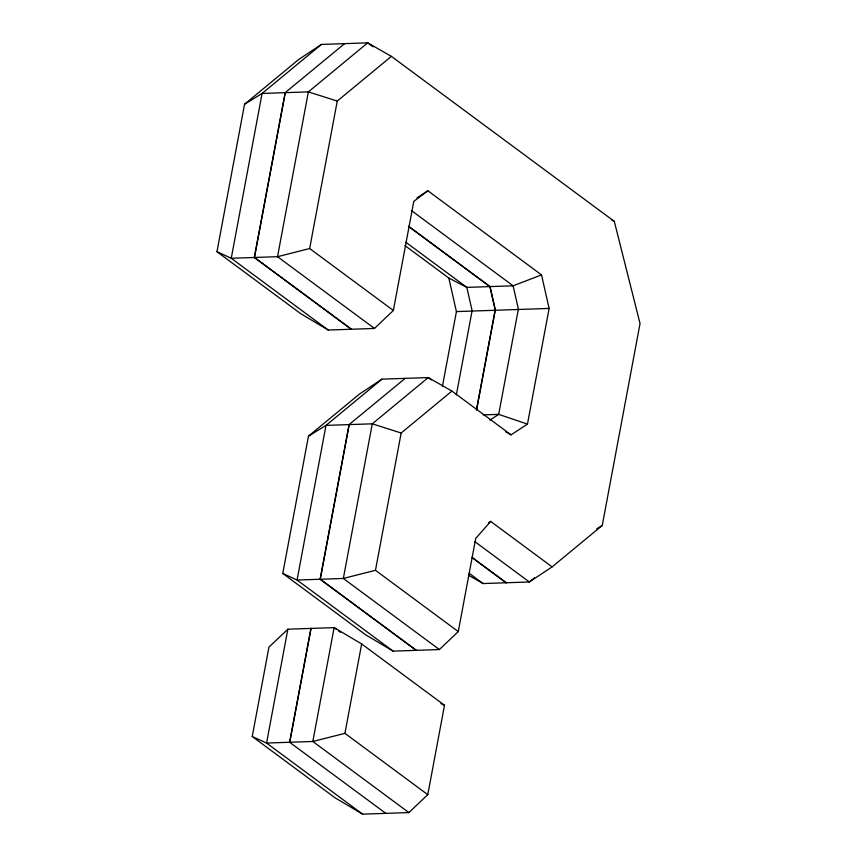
<?xml version="1.0" encoding="UTF-8"?>
<svg xmlns="http://www.w3.org/2000/svg" width="857" height="857" viewBox="0 0 857 857"><rect width="100%" height="100%" fill="white"/><g stroke="black" fill="none" stroke-linecap="round" stroke-linejoin="round"><path stroke-width="1.29" d="M505.501 431.692L511.072 434.853L527.462 424.108L549.112 308.434L541.517 274.893L427.857 190.768L413.781 201.406L393.363 310.48L374.477 328.456L328.21 330.031L300.668 313.641L216.96 251.69L244.556 104.233L298.665 59.519L321.429 44.425L367.707 42.85L391.37 56.358L614.298 221.363L640.04 323.56L602.257 525.448L552.112 566.884L529.337 581.978L483.069 583.553L468.425 575.186M285.306 92.663L254.465 257.475L351.413 329.238M393.363 310.48L309.656 248.53L337.251 101.072L391.37 56.358M252.237 736.506L268.959 647.11L287.866 629.199L334.134 627.624L361.665 643.95L444.504 705.268L427.782 794.664L408.885 812.575L362.607 814.15L335.087 797.824L252.237 736.506L266.559 743.051L362.607 814.15M552.112 566.884L490.665 521.41L475.699 538.496L458.27 631.588L439.384 649.552L393.117 651.127L365.575 634.748L282.767 573.462L308.466 436.181L359.222 394.241L381.986 379.137L428.264 377.562L451.918 391.081L511.072 434.853M287.866 629.199L266.559 743.051L312.826 741.476L344.932 733.346L427.782 794.664M310.92 628.417L289.612 742.269L385.821 813.357M289.762 742.269L311.07 628.406M349.217 424.611L320.272 579.246L416.331 650.345M344.932 733.346L361.665 643.95M458.27 631.588L375.473 570.301L401.162 433.01L451.918 391.081M442.394 386.518L456.417 311.594L448.822 278.054L404.858 245.52M456.353 394.884L472.111 310.684L466.829 287.384L405.8 242.22M476.46 409.882L495.175 309.902L489.893 286.602L408.521 226.377M476.61 409.882L495.325 309.891L490.043 286.602L408.671 226.366M321.429 44.425L262.092 93.456L244.556 104.233M344.643 43.632L285.156 92.663L254.315 257.486L351.263 329.249M381.986 379.137L326.003 425.393L308.466 436.181M405.2 378.355L349.067 424.611L320.122 579.246L416.181 650.345M534.468 577.736L529.337 581.978L474.821 541.624M488.554 522.877L490.665 521.41M416.952 197.913L427.857 190.768M489.893 420.123L498.688 414.36L518.378 309.109L513.107 285.81L411.392 210.533M596.772 528.812L602.257 525.448M541.517 274.893L513.107 285.81L466.829 287.384L448.822 278.054M309.656 248.53L277.529 256.693L231.251 258.268L216.96 251.69M375.473 570.301L343.336 578.464L297.058 580.039L282.767 573.462M456.417 311.594L549.112 308.434M483.209 414.884L498.688 414.36L527.462 424.108M337.251 101.072L308.37 91.881L262.092 93.456L231.251 258.268L328.21 330.031M401.162 433.01L372.281 423.819L326.003 425.393L297.058 580.039L393.117 651.127M440.927 703.629L444.504 705.268M612.027 220.185L614.298 221.363M373.074 46.814L367.707 42.85L308.37 91.881L277.529 256.693L374.477 328.456M431.446 379.919L428.264 377.562L372.281 423.819L343.336 578.464L439.384 649.552M472.068 557.446L506.283 582.76M471.918 557.446L506.133 582.771M469.175 573.269L483.069 583.553M336.265 629.199L334.134 627.624L312.826 741.476L408.885 812.575M338.408 630.784L340.54 632.359"/></g></svg>
